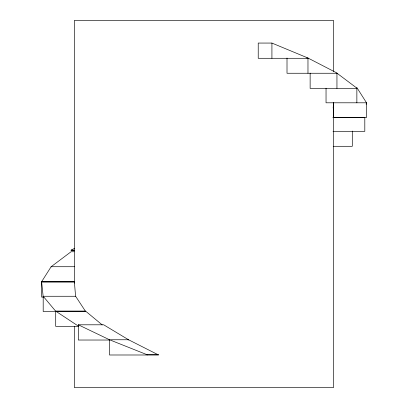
<?xml version="1.0" encoding="UTF-8"?>
<svg xmlns="http://www.w3.org/2000/svg" width="408" height="408" viewBox="0 0 408 408"><rect width="100%" height="100%" fill="white"/><g stroke="black" fill="none" stroke-linecap="round" stroke-linejoin="round"><path stroke-width="0.61" d="M333.158 108.054L333.622 102.444L333.622 117.672M366.17 104.315L366.364 102.444L366.364 117.672L333.015 117.672M43.523 297.08L41.636 297.08L41.636 281.688L51.138 266.72L71.053 251.756L74.169 251.756M74.241 250.385L71.094 250.385L71.094 250.124L74.434 248.395M336.947 88.388L336.947 72.996L307.974 58.028L271.922 43.064L258.228 43.064L258.228 58.293L307.974 58.293M306.704 58.028L307.974 58.028L307.974 73.256M336.947 73.256L287.008 73.256L287.008 58.028M356.862 88.388L310.136 88.388L310.136 73.159M366.364 102.801L326.038 102.801L326.038 88.21M333.015 117.407L364.808 117.407M333.015 131.335L364.808 131.335L364.808 117.371M333.203 146.299L352.293 146.299L352.293 131.07M71.094 250.124L74.21 250.124M74.414 266.72L51.138 266.72L51.138 266.985M41.636 281.688L74.378 281.688M41.636 281.948L74.378 281.948M55.911 311.493L43.192 311.493L43.192 296.264L75.623 296.264L85.614 311.493M78.617 326.364L55.707 326.364L55.707 311.136L85.614 311.136L102.204 324.885M85.614 311.233L55.707 311.233L43.192 296.264M78.326 324.799L103.668 324.799L128.556 339.762L158.584 354.991L109.507 354.991L109.507 339.762L78.326 324.799L78.326 340.027L109.507 340.027M128.556 340.027L128.556 339.762L109.507 339.762L147.12 354.731L158.584 354.731M55.707 311.136L78.326 326.099M336.947 73.159L356.862 88.128M366.364 102.541L356.862 87.572L356.862 102.801M43.192 296.82L41.636 281.851L74.378 281.851L75.572 296.198M333.525 71.4L333.525 20.4L74.378 20.4L74.378 283.121M333.525 102.638L333.525 387.6L74.378 387.6L74.378 326.4M271.922 43.064L271.922 58.293M147.12 354.731L147.12 354.991"/></g></svg>
